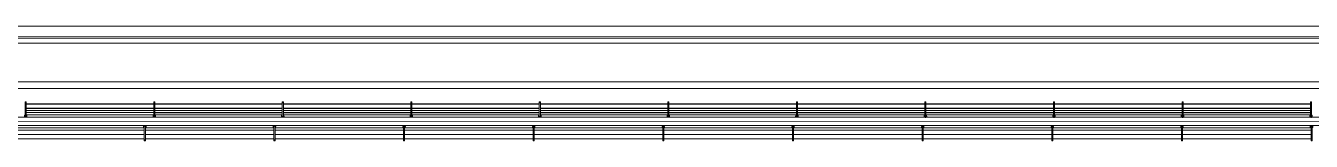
# Model space of a CAD drawing. Header units: metres. Extents: x -55 to 263, y -124 to 62.
# Drawn here: x 41.52 to 71.4, y -101.63 to -98.96 of the extents above; entities that cross this region are included whole.
import ezdxf

# ---------------------------------------------------------------- set-up
doc = ezdxf.new("R2010")
doc.units = ezdxf.units.M
for name, color, linetype, lineweight in [('0-1', 7, 'Continuous', 5), ('46BANQ-1', 53, 'Continuous', 5), ('55BARANDAL-1', 53, 'Continuous', 5), ('70LINEA-1', 254, 'Continuous', 5), ('70LINEA-3', 53, 'Continuous', 5)]:
    doc.layers.add(name, color=color, linetype=linetype, lineweight=lineweight)

# ---------------------------------------------------------------- blocks, each defined once
blk = doc.blocks.new('Railing - Wire Post - Chainlink 2-V306-A1 _ A250')
at = {"layer": '55BARANDAL-1'}
for p, q in [((-0.331, 0.012), (-0.304, 0.012)), ((-0.331, 0.012), (-0.331, -0.013)), ((-0.304, 0.012), (-0.304, -0.013)), ((0.013, 0.012), (-0.304, 0.012)), ((0.013, -0.013), (0.013, 0.012)), ((-0.331, -0.013), (-0.304, -0.013)), ((0.013, -0.013), (-0.304, -0.013))]:
    blk.add_line(p, q, dxfattribs=at)
for radius, start, end in [(0.0301, 206.3748, 2.2872), (0.0301, 206.3748, 2.2872), (0.0301, 2.2872, 148.7371), (0.0301, 2.2872, 148.7371), (0.0251, 0, 150), (0.0251, 210, 0), (0.0251, 90, 148.3274), (0.0251, 60, 120), (0.0251, 270, 90), (0.0251, 0, 30), (0.0251, 330, 0), (0.0301, 336.2817, 2.2872), (0.0301, 336.2817, 2.2872), (0.0301, 336.2817, 2.2872), (0.0301, 336.2817, 2.2872), (0.0301, 336.2817, 2.2872), (0.0301, 336.2817, 2.2872), (0.0301, 336.2817, 2.2872), (0.0301, 336.2817, 2.2872), (0.0301, 336.2817, 2.2872), (0.0301, 336.2817, 2.2872), (0.0301, 2.2872, 16.9322), (0.0301, 2.2872, 16.9322), (0.0301, 2.2872, 16.9322), (0.0301, 2.2872, 16.9322), (0.0301, 2.2872, 16.9322), (0.0301, 2.2872, 16.9322), (0.0301, 2.2872, 16.9322), (0.0301, 2.2872, 16.9322), (0.0301, 2.2872, 16.9322), (0.0301, 2.2872, 16.9322), (0.0251, 211.6726, 270), (0.0251, 240, 300)]:
    blk.add_arc((0, 0), radius, start, end, dxfattribs=at)
blk = doc.blocks.new('Railing - Wire Post - Chainlink 2-V307-A1 _ A250')
at = {"layer": '55BARANDAL-1'}
for p, q in [((-0.331, 0.012), (-0.304, 0.012)), ((-0.331, 0.012), (-0.331, -0.013)), ((-0.304, 0.012), (-0.304, -0.013)), ((0.013, 0.012), (-0.304, 0.012)), ((0.013, -0.013), (0.013, 0.012)), ((-0.331, -0.013), (-0.304, -0.013)), ((0.013, -0.013), (-0.304, -0.013))]:
    blk.add_line(p, q, dxfattribs=at)
for radius, start, end in [(0.0301, 206.3748, 2.2872), (0.0301, 206.3748, 2.2872), (0.0301, 2.2872, 148.7371), (0.0301, 2.2872, 148.7371), (0.0251, 0, 150), (0.0251, 210, 0), (0.0251, 90, 148.3274), (0.0251, 60, 120), (0.0251, 270, 90), (0.0251, 0, 30), (0.0251, 330, 0), (0.0301, 336.2062, 2.2872), (0.0301, 336.2062, 2.2872), (0.0301, 336.2062, 2.2872), (0.0301, 336.2062, 2.2872), (0.0301, 336.2062, 2.2872), (0.0301, 336.2062, 2.2872), (0.0301, 336.2062, 2.2872), (0.0301, 336.2062, 2.2872), (0.0301, 336.2062, 2.2872), (0.0301, 336.2062, 2.2872), (0.0301, 2.2872, 16.9322), (0.0301, 2.2872, 16.9322), (0.0301, 2.2872, 16.9322), (0.0301, 2.2872, 16.9322), (0.0301, 2.2872, 16.9322), (0.0301, 2.2872, 16.9322), (0.0301, 2.2872, 16.9322), (0.0301, 2.2872, 16.9322), (0.0301, 2.2872, 16.9322), (0.0301, 2.2872, 16.9322), (0.0251, 211.6726, 270), (0.0251, 240, 300)]:
    blk.add_arc((0, 0), radius, start, end, dxfattribs=at)
blk = doc.blocks.new('Railing - Wire Post - Chainlink 2-V308-A1 _ A250')
at = {"layer": '55BARANDAL-1'}
for p, q in [((-0.331, 0.012), (-0.304, 0.012)), ((-0.331, 0.012), (-0.331, -0.013)), ((-0.304, 0.012), (-0.304, -0.013)), ((0.013, 0.012), (-0.304, 0.012)), ((0.013, -0.013), (0.013, 0.012)), ((-0.331, -0.013), (-0.304, -0.013)), ((0.013, -0.013), (-0.304, -0.013))]:
    blk.add_line(p, q, dxfattribs=at)
for radius, start, end in [(0.0301, 206.3748, 2.2872), (0.0301, 206.3748, 2.2872), (0.0301, 2.2872, 148.7371), (0.0301, 2.2872, 148.7371), (0.0251, 0, 150), (0.0251, 210, 0), (0.0251, 90, 148.3274), (0.0251, 60, 120), (0.0251, 270, 90), (0.0251, 0, 30), (0.0251, 330, 0), (0.0301, 336.1308, 2.2872), (0.0301, 336.1308, 2.2872), (0.0301, 336.1308, 2.2872), (0.0301, 336.1308, 2.2872), (0.0301, 336.1308, 2.2872), (0.0301, 336.1308, 2.2872), (0.0301, 336.1308, 2.2872), (0.0301, 336.1308, 2.2872), (0.0301, 336.1308, 2.2872), (0.0301, 336.1308, 2.2872), (0.0301, 2.2872, 16.9322), (0.0301, 2.2872, 16.9322), (0.0301, 2.2872, 16.9322), (0.0301, 2.2872, 16.9322), (0.0301, 2.2872, 16.9322), (0.0301, 2.2872, 16.9322), (0.0301, 2.2872, 16.9322), (0.0301, 2.2872, 16.9322), (0.0301, 2.2872, 16.9322), (0.0301, 2.2872, 16.9322), (0.0251, 211.6726, 270), (0.0251, 240, 300)]:
    blk.add_arc((0, 0), radius, start, end, dxfattribs=at)
blk = doc.blocks.new('Railing - Wire Post - Chainlink 2-V309-A1 _ A250')
at = {"layer": '55BARANDAL-1'}
for p, q in [((-0.331, 0.012), (-0.304, 0.012)), ((-0.331, 0.012), (-0.331, -0.013)), ((-0.304, 0.012), (-0.304, -0.013)), ((0.013, 0.012), (-0.304, 0.012)), ((0.013, -0.013), (0.013, 0.012)), ((-0.331, -0.013), (-0.304, -0.013)), ((0.013, -0.013), (-0.304, -0.013))]:
    blk.add_line(p, q, dxfattribs=at)
for radius, start, end in [(0.0301, 206.3748, 2.2872), (0.0301, 206.3748, 2.2872), (0.0301, 2.2872, 148.7371), (0.0301, 2.2872, 148.7371), (0.0251, 0, 150), (0.0251, 210, 0), (0.0251, 90, 148.3274), (0.0251, 60, 120), (0.0251, 270, 90), (0.0251, 0, 30), (0.0251, 330, 0), (0.0301, 336.0553, 2.2872), (0.0301, 336.0553, 2.2872), (0.0301, 336.0553, 2.2872), (0.0301, 336.0553, 2.2872), (0.0301, 336.0553, 2.2872), (0.0301, 336.0553, 2.2872), (0.0301, 336.0553, 2.2872), (0.0301, 336.0553, 2.2872), (0.0301, 336.0553, 2.2872), (0.0301, 336.0553, 2.2872), (0.0301, 2.2872, 16.9322), (0.0301, 2.2872, 16.9322), (0.0301, 2.2872, 16.9322), (0.0301, 2.2872, 16.9322), (0.0301, 2.2872, 16.9322), (0.0301, 2.2872, 16.9322), (0.0301, 2.2872, 16.9322), (0.0301, 2.2872, 16.9322), (0.0301, 2.2872, 16.9322), (0.0301, 2.2872, 16.9322), (0.0251, 211.6726, 270), (0.0251, 240, 300)]:
    blk.add_arc((0, 0), radius, start, end, dxfattribs=at)
blk = doc.blocks.new('Railing - Wire Post - Chainlink 2-V310-A1 _ A250')
at = {"layer": '55BARANDAL-1'}
for p, q in [((-0.331, 0.012), (-0.304, 0.012)), ((-0.331, 0.012), (-0.331, -0.013)), ((-0.304, 0.012), (-0.304, -0.013)), ((0.013, 0.012), (-0.304, 0.012)), ((0.013, -0.013), (0.013, 0.012)), ((-0.331, -0.013), (-0.304, -0.013)), ((0.013, -0.013), (-0.304, -0.013))]:
    blk.add_line(p, q, dxfattribs=at)
for radius, start, end in [(0.0301, 206.3748, 2.2872), (0.0301, 206.3748, 2.2872), (0.0301, 2.2872, 148.7371), (0.0301, 2.2872, 148.7371), (0.0251, 0, 150), (0.0251, 210, 0), (0.0251, 90, 148.3274), (0.0251, 60, 120), (0.0251, 270, 90), (0.0251, 0, 30), (0.0251, 330, 0), (0.0301, 335.9798, 2.2872), (0.0301, 335.9798, 2.2872), (0.0301, 335.9798, 2.2872), (0.0301, 335.9798, 2.2872), (0.0301, 335.9798, 2.2872), (0.0301, 335.9798, 2.2872), (0.0301, 335.9798, 2.2872), (0.0301, 335.9798, 2.2872), (0.0301, 335.9798, 2.2872), (0.0301, 335.9798, 2.2872), (0.0301, 2.2872, 16.9322), (0.0301, 2.2872, 16.9322), (0.0301, 2.2872, 16.9322), (0.0301, 2.2872, 16.9322), (0.0301, 2.2872, 16.9322), (0.0301, 2.2872, 16.9322), (0.0301, 2.2872, 16.9322), (0.0301, 2.2872, 16.9322), (0.0301, 2.2872, 16.9322), (0.0301, 2.2872, 16.9322), (0.0251, 211.6726, 270), (0.0251, 240, 300)]:
    blk.add_arc((0, 0), radius, start, end, dxfattribs=at)
blk = doc.blocks.new('Railing - Wire Post - Chainlink 2-V311-A1 _ A250')
at = {"layer": '55BARANDAL-1'}
for p, q in [((-0.331, 0.012), (-0.304, 0.012)), ((-0.331, 0.012), (-0.331, -0.013)), ((-0.304, 0.012), (-0.304, -0.013)), ((0.013, 0.012), (-0.304, 0.012)), ((0.013, -0.013), (0.013, 0.012)), ((-0.331, -0.013), (-0.304, -0.013)), ((0.013, -0.013), (-0.304, -0.013))]:
    blk.add_line(p, q, dxfattribs=at)
for radius, start, end in [(0.0301, 206.3748, 2.2872), (0.0301, 206.3748, 2.2872), (0.0301, 2.2872, 148.7371), (0.0301, 2.2872, 148.7371), (0.0251, 0, 150), (0.0251, 210, 0), (0.0251, 90, 148.3274), (0.0251, 60, 120), (0.0251, 270, 90), (0.0251, 0, 30), (0.0251, 330, 0), (0.0301, 335.9044, 2.2872), (0.0301, 335.9044, 2.2872), (0.0301, 335.9044, 2.2872), (0.0301, 335.9044, 2.2872), (0.0301, 335.9044, 2.2872), (0.0301, 335.9044, 2.2872), (0.0301, 335.9044, 2.2872), (0.0301, 335.9044, 2.2872), (0.0301, 335.9044, 2.2872), (0.0301, 335.9044, 2.2872), (0.0301, 2.2872, 16.9322), (0.0301, 2.2872, 16.9322), (0.0301, 2.2872, 16.9322), (0.0301, 2.2872, 16.9322), (0.0301, 2.2872, 16.9322), (0.0301, 2.2872, 16.9322), (0.0301, 2.2872, 16.9322), (0.0301, 2.2872, 16.9322), (0.0301, 2.2872, 16.9322), (0.0301, 2.2872, 16.9322), (0.0251, 211.6726, 270), (0.0251, 240, 300)]:
    blk.add_arc((0, 0), radius, start, end, dxfattribs=at)
blk = doc.blocks.new('Railing - Wire Post - Chainlink 2-V312-A1 _ A250')
at = {"layer": '55BARANDAL-1'}
for p, q in [((-0.331, 0.012), (-0.304, 0.012)), ((-0.331, 0.012), (-0.331, -0.013)), ((-0.304, 0.012), (-0.304, -0.013)), ((0.013, 0.012), (-0.304, 0.012)), ((0.013, -0.013), (0.013, 0.012)), ((-0.331, -0.013), (-0.304, -0.013)), ((0.013, -0.013), (-0.304, -0.013))]:
    blk.add_line(p, q, dxfattribs=at)
for radius, start, end in [(0.0301, 206.3748, 2.2872), (0.0301, 206.3748, 2.2872), (0.0301, 2.2872, 148.7371), (0.0301, 2.2872, 148.7371), (0.0251, 0, 150), (0.0251, 210, 0), (0.0251, 90, 148.3274), (0.0251, 60, 120), (0.0251, 270, 90), (0.0251, 0, 30), (0.0251, 330, 0), (0.0301, 335.8289, 2.2872), (0.0301, 335.8289, 2.2872), (0.0301, 335.8289, 2.2872), (0.0301, 335.8289, 2.2872), (0.0301, 335.8289, 2.2872), (0.0301, 335.8289, 2.2872), (0.0301, 335.8289, 2.2872), (0.0301, 335.8289, 2.2872), (0.0301, 335.8289, 2.2872), (0.0301, 335.8289, 2.2872), (0.0301, 2.2872, 16.9322), (0.0301, 2.2872, 16.9322), (0.0301, 2.2872, 16.9322), (0.0301, 2.2872, 16.9322), (0.0301, 2.2872, 16.9322), (0.0301, 2.2872, 16.9322), (0.0301, 2.2872, 16.9322), (0.0301, 2.2872, 16.9322), (0.0301, 2.2872, 16.9322), (0.0301, 2.2872, 16.9322), (0.0251, 211.6726, 270), (0.0251, 240, 300)]:
    blk.add_arc((0, 0), radius, start, end, dxfattribs=at)
blk = doc.blocks.new('Railing - Wire Post - Chainlink 2-V313-A1 _ A250')
at = {"layer": '55BARANDAL-1'}
for p, q in [((-0.331, 0.012), (-0.304, 0.012)), ((-0.331, 0.012), (-0.331, -0.013)), ((-0.304, 0.012), (-0.304, -0.013)), ((0.013, 0.012), (-0.304, 0.012)), ((0.013, -0.013), (0.013, 0.012)), ((-0.331, -0.013), (-0.304, -0.013)), ((0.013, -0.013), (-0.304, -0.013))]:
    blk.add_line(p, q, dxfattribs=at)
for radius, start, end in [(0.0301, 206.3748, 2.2872), (0.0301, 206.3748, 2.2872), (0.0301, 2.2872, 148.7371), (0.0301, 2.2872, 148.7371), (0.0251, 0, 150), (0.0251, 210, 0), (0.0251, 90, 148.3274), (0.0251, 60, 120), (0.0251, 270, 90), (0.0251, 0, 30), (0.0251, 330, 0), (0.0301, 335.7535, 2.2872), (0.0301, 335.7535, 2.2872), (0.0301, 335.7535, 2.2872), (0.0301, 335.7535, 2.2872), (0.0301, 335.7535, 2.2872), (0.0301, 335.7535, 2.2872), (0.0301, 335.7535, 2.2872), (0.0301, 335.7535, 2.2872), (0.0301, 335.7535, 2.2872), (0.0301, 335.7535, 2.2872), (0.0301, 2.2872, 16.9322), (0.0301, 2.2872, 16.9322), (0.0301, 2.2872, 16.9322), (0.0301, 2.2872, 16.9322), (0.0301, 2.2872, 16.9322), (0.0301, 2.2872, 16.9322), (0.0301, 2.2872, 16.9322), (0.0301, 2.2872, 16.9322), (0.0301, 2.2872, 16.9322), (0.0301, 2.2872, 16.9322), (0.0251, 211.6726, 270), (0.0251, 240, 300)]:
    blk.add_arc((0, 0), radius, start, end, dxfattribs=at)
blk = doc.blocks.new('Railing - Wire Post - Chainlink 2-V314-A1 _ A250')
at = {"layer": '55BARANDAL-1'}
for p, q in [((-0.331, 0.012), (-0.304, 0.012)), ((-0.331, 0.012), (-0.331, -0.013)), ((-0.304, 0.012), (-0.304, -0.013)), ((0.013, 0.012), (-0.304, 0.012)), ((0.013, -0.013), (0.013, 0.012)), ((-0.331, -0.013), (-0.304, -0.013)), ((0.013, -0.013), (-0.304, -0.013))]:
    blk.add_line(p, q, dxfattribs=at)
for radius, start, end in [(0.0301, 206.3748, 2.2872), (0.0301, 206.3748, 2.2872), (0.0301, 2.2872, 148.7371), (0.0301, 2.2872, 148.7371), (0.0251, 0, 150), (0.0251, 210, 0), (0.0251, 90, 148.3274), (0.0251, 60, 120), (0.0251, 270, 90), (0.0251, 0, 30), (0.0251, 330, 0), (0.0301, 335.678, 2.2872), (0.0301, 335.678, 2.2872), (0.0301, 335.678, 2.2872), (0.0301, 335.678, 2.2872), (0.0301, 335.678, 2.2872), (0.0301, 335.678, 2.2872), (0.0301, 335.678, 2.2872), (0.0301, 335.678, 2.2872), (0.0301, 335.678, 2.2872), (0.0301, 335.678, 2.2872), (0.0301, 2.2872, 16.9322), (0.0301, 2.2872, 16.9322), (0.0301, 2.2872, 16.9322), (0.0301, 2.2872, 16.9322), (0.0301, 2.2872, 16.9322), (0.0301, 2.2872, 16.9322), (0.0301, 2.2872, 16.9322), (0.0301, 2.2872, 16.9322), (0.0301, 2.2872, 16.9322), (0.0301, 2.2872, 16.9322), (0.0251, 211.6726, 270), (0.0251, 240, 300)]:
    blk.add_arc((0, 0), radius, start, end, dxfattribs=at)
blk = doc.blocks.new('Railing - Wire Post - Chainlink 2-V315-A1 _ A250')
at = {"layer": '55BARANDAL-1'}
for p, q in [((-0.331, 0.012), (-0.304, 0.012)), ((-0.331, 0.012), (-0.331, -0.013)), ((-0.304, 0.012), (-0.304, -0.013)), ((0.013, 0.012), (-0.304, 0.012)), ((0.013, -0.013), (0.013, 0.012)), ((-0.331, -0.013), (-0.304, -0.013)), ((0.013, -0.013), (-0.304, -0.013))]:
    blk.add_line(p, q, dxfattribs=at)
for radius, start, end in [(0.0301, 206.3748, 2.2872), (0.0301, 206.3748, 2.2872), (0.0301, 2.2872, 148.7371), (0.0301, 2.2872, 148.7371), (0.0251, 0, 150), (0.0251, 210, 0), (0.0251, 90, 148.3274), (0.0251, 60, 120), (0.0251, 270, 90), (0.0251, 0, 30), (0.0251, 330, 0), (0.0301, 335.6026, 2.2872), (0.0301, 335.6026, 2.2872), (0.0301, 335.6026, 2.2872), (0.0301, 335.6026, 2.2872), (0.0301, 335.6026, 2.2872), (0.0301, 335.6026, 2.2872), (0.0301, 335.6026, 2.2872), (0.0301, 335.6026, 2.2872), (0.0301, 335.6026, 2.2872), (0.0301, 335.6026, 2.2872), (0.0301, 2.2872, 16.9322), (0.0301, 2.2872, 16.9322), (0.0301, 2.2872, 16.9322), (0.0301, 2.2872, 16.9322), (0.0301, 2.2872, 16.9322), (0.0301, 2.2872, 16.9322), (0.0301, 2.2872, 16.9322), (0.0301, 2.2872, 16.9322), (0.0301, 2.2872, 16.9322), (0.0301, 2.2872, 16.9322), (0.0251, 211.6726, 270), (0.0251, 240, 300)]:
    blk.add_arc((0, 0), radius, start, end, dxfattribs=at)
blk = doc.blocks.new('Railing - Railing-8511726-A1 _ A250')
at = {"layer": '55BARANDAL-1'}
for p, q in [((240.175, -101.274), (20.175, -101.274)), ((41.284, -101.329), (44.272, -101.329)), ((44.272, -101.38), (41.284, -101.38)), ((41.284, -101.384), (44.272, -101.384)), ((44.272, -101.48), (41.284, -101.48)), ((41.284, -101.484), (44.272, -101.484)), ((44.272, -101.58), (41.284, -101.58)), ((41.284, -101.584), (44.272, -101.584)), ((44.297, -101.329), (47.286, -101.329)), ((47.286, -101.38), (44.297, -101.38)), ((44.297, -101.384), (47.286, -101.384)), ((47.286, -101.48), (44.297, -101.48)), ((44.297, -101.484), (47.286, -101.484)), ((47.286, -101.58), (44.297, -101.58)), ((44.297, -101.584), (47.286, -101.584)), ((47.311, -101.329), (50.3, -101.329)), ((50.3, -101.38), (47.311, -101.38)), ((47.311, -101.384), (50.3, -101.384)), ((50.3, -101.48), (47.311, -101.48)), ((47.311, -101.484), (50.3, -101.484)), ((50.3, -101.58), (47.311, -101.58)), ((47.311, -101.584), (50.3, -101.584)), ((50.325, -101.329), (53.314, -101.329)), ((53.314, -101.38), (50.325, -101.38)), ((50.325, -101.384), (53.314, -101.384)), ((53.314, -101.48), (50.325, -101.48)), ((50.325, -101.484), (53.314, -101.484)), ((53.314, -101.58), (50.325, -101.58)), ((50.325, -101.584), (53.314, -101.584)), ((53.339, -101.329), (56.327, -101.329)), ((56.327, -101.38), (53.339, -101.38)), ((53.339, -101.384), (56.327, -101.384)), ((56.327, -101.48), (53.339, -101.48)), ((53.339, -101.484), (56.327, -101.484)), ((56.327, -101.58), (53.339, -101.58)), ((53.339, -101.584), (56.327, -101.584)), ((56.352, -101.329), (59.341, -101.329)), ((59.341, -101.38), (56.352, -101.38)), ((56.352, -101.384), (59.341, -101.384)), ((59.341, -101.48), (56.352, -101.48)), ((56.352, -101.484), (59.341, -101.484)), ((59.341, -101.58), (56.352, -101.58)), ((56.352, -101.584), (59.341, -101.584)), ((59.366, -101.329), (62.355, -101.329)), ((62.355, -101.38), (59.366, -101.38)), ((59.366, -101.384), (62.355, -101.384)), ((62.355, -101.48), (59.366, -101.48)), ((59.366, -101.484), (62.355, -101.484)), ((62.355, -101.58), (59.366, -101.58)), ((59.366, -101.584), (62.355, -101.584)), ((62.38, -101.329), (65.368, -101.329)), ((65.368, -101.38), (62.38, -101.38)), ((62.38, -101.384), (65.368, -101.384)), ((65.368, -101.48), (62.38, -101.48)), ((62.38, -101.484), (65.368, -101.484)), ((65.368, -101.58), (62.38, -101.58)), ((62.38, -101.584), (65.368, -101.584)), ((65.393, -101.329), (68.382, -101.329)), ((68.382, -101.38), (65.393, -101.38)), ((65.393, -101.384), (68.382, -101.384)), ((68.382, -101.48), (65.393, -101.48)), ((65.393, -101.484), (68.382, -101.484)), ((68.382, -101.58), (65.393, -101.58)), ((65.393, -101.584), (68.382, -101.584)), ((68.407, -101.329), (71.396, -101.329)), ((71.396, -101.38), (68.407, -101.38)), ((68.407, -101.384), (71.396, -101.384)), ((71.396, -101.48), (68.407, -101.48)), ((68.407, -101.484), (71.396, -101.484)), ((71.396, -101.58), (68.407, -101.58)), ((68.407, -101.584), (71.396, -101.584))]:
    blk.add_line(p, q, dxfattribs=at)
at = {"rotation": 90}
for name, p in [('Railing - Wire Post - Chainlink 2-V306-A1 _ A250', (44.285, -101.302)), ('Railing - Wire Post - Chainlink 2-V307-A1 _ A250', (47.299, -101.302)), ('Railing - Wire Post - Chainlink 2-V308-A1 _ A250', (50.312, -101.302)), ('Railing - Wire Post - Chainlink 2-V309-A1 _ A250', (53.326, -101.302)), ('Railing - Wire Post - Chainlink 2-V310-A1 _ A250', (56.34, -101.302)), ('Railing - Wire Post - Chainlink 2-V311-A1 _ A250', (59.353, -101.302)), ('Railing - Wire Post - Chainlink 2-V312-A1 _ A250', (62.367, -101.302)), ('Railing - Wire Post - Chainlink 2-V313-A1 _ A250', (65.381, -101.302)), ('Railing - Wire Post - Chainlink 2-V314-A1 _ A250', (68.395, -101.302)), ('Railing - Wire Post - Chainlink 2-V315-A1 _ A250', (71.408, -101.302))]:
    blk.add_blockref(name, p, dxfattribs=at)
blk = doc.blocks.new('Practice Rain Ditch - Practice Rain Ditch-8556337-A1 _ A250')
at = {"layer": '70LINEA-1'}
for p, q in [((20.175, -99.21), (191.593, -99.212)), ((191.593, -99.227), (20.175, -99.258)), ((191.593, -99.362), (20.175, -99.36)), ((195.315, -100.262), (20.175, -100.26)), ((195.315, -100.412), (20.175, -100.41))]:
    blk.add_line(p, q, dxfattribs=at)
blk = doc.blocks.new('Railing - Wire Post - Chainlink 2-V358-A1 _ A250')
at = {"layer": '55BARANDAL-1'}
for p, q in [((-0.331, 0.012), (-0.304, 0.012)), ((-0.331, 0.012), (-0.331, -0.013)), ((-0.304, 0.012), (-0.304, -0.013)), ((0.013, 0.012), (-0.304, 0.012)), ((0.013, -0.013), (0.013, 0.012)), ((-0.331, -0.013), (-0.304, -0.013)), ((0.013, -0.013), (-0.304, -0.013))]:
    blk.add_line(p, q, dxfattribs=at)
for radius, start, end in [(0.0301, 206.3748, 2.2872), (0.0301, 206.3748, 2.2872), (0.0301, 2.2872, 148.7371), (0.0301, 2.2872, 148.7371), (0.0251, 0, 150), (0.0251, 210, 0), (0.0251, 90, 148.3274), (0.0251, 60, 120), (0.0251, 270, 90), (0.0251, 0, 30), (0.0251, 330, 0), (0.0301, 335.3205, 2.2872), (0.0301, 335.3205, 2.2872), (0.0301, 335.3205, 2.2872), (0.0301, 335.3205, 2.2872), (0.0301, 335.3205, 2.2872), (0.0301, 335.3205, 2.2872), (0.0301, 335.3205, 2.2872), (0.0301, 335.3205, 2.2872), (0.0301, 335.3205, 2.2872), (0.0301, 2.2872, 16.9322), (0.0301, 2.2872, 16.9322), (0.0301, 2.2872, 16.9322), (0.0301, 2.2872, 16.9322), (0.0301, 2.2872, 16.9322), (0.0301, 2.2872, 16.9322), (0.0301, 2.2872, 16.9322), (0.0301, 2.2872, 16.9322), (0.0301, 2.2872, 16.9322), (0.0251, 211.6726, 270), (0.0251, 240, 300)]:
    blk.add_arc((0, 0), radius, start, end, dxfattribs=at)
blk = doc.blocks.new('Railing - Wire Post - Chainlink 2-V359-A1 _ A250')
at = {"layer": '55BARANDAL-1'}
for p, q in [((-0.331, 0.012), (-0.304, 0.012)), ((-0.331, 0.012), (-0.331, -0.013)), ((-0.304, 0.012), (-0.304, -0.013)), ((0.013, 0.012), (-0.304, 0.012)), ((0.013, -0.013), (0.013, 0.012)), ((-0.331, -0.013), (-0.304, -0.013)), ((0.013, -0.013), (-0.304, -0.013))]:
    blk.add_line(p, q, dxfattribs=at)
for radius, start, end in [(0.0301, 206.3748, 2.2872), (0.0301, 206.3748, 2.2872), (0.0301, 2.2872, 148.7371), (0.0301, 2.2872, 148.7371), (0.0251, 0, 150), (0.0251, 210, 0), (0.0251, 90, 148.3274), (0.0251, 60, 120), (0.0251, 270, 90), (0.0251, 0, 30), (0.0251, 330, 0), (0.0301, 335.2579, 2.2872), (0.0301, 335.2579, 2.2872), (0.0301, 335.2579, 2.2872), (0.0301, 335.2579, 2.2872), (0.0301, 335.2579, 2.2872), (0.0301, 335.2579, 2.2872), (0.0301, 335.2579, 2.2872), (0.0301, 335.2579, 2.2872), (0.0301, 335.2579, 2.2872), (0.0301, 2.2872, 16.9322), (0.0301, 2.2872, 16.9322), (0.0301, 2.2872, 16.9322), (0.0301, 2.2872, 16.9322), (0.0301, 2.2872, 16.9322), (0.0301, 2.2872, 16.9322), (0.0301, 2.2872, 16.9322), (0.0301, 2.2872, 16.9322), (0.0301, 2.2872, 16.9322), (0.0251, 211.6726, 270), (0.0251, 240, 300)]:
    blk.add_arc((0, 0), radius, start, end, dxfattribs=at)
blk = doc.blocks.new('Railing - Wire Post - Chainlink 2-V360-A1 _ A250')
at = {"layer": '55BARANDAL-1'}
for p, q in [((-0.331, 0.012), (-0.304, 0.012)), ((-0.331, 0.012), (-0.331, -0.013)), ((-0.304, 0.012), (-0.304, -0.013)), ((0.013, 0.012), (-0.304, 0.012)), ((0.013, -0.013), (0.013, 0.012)), ((-0.331, -0.013), (-0.304, -0.013)), ((0.013, -0.013), (-0.304, -0.013))]:
    blk.add_line(p, q, dxfattribs=at)
for radius, start, end in [(0.0301, 206.3748, 2.2872), (0.0301, 206.3748, 2.2872), (0.0301, 2.2872, 148.7371), (0.0301, 2.2872, 148.7371), (0.0251, 0, 150), (0.0251, 210, 0), (0.0251, 90, 148.3274), (0.0251, 60, 120), (0.0251, 270, 90), (0.0251, 0, 30), (0.0251, 330, 0), (0.0301, 335.1953, 2.2872), (0.0301, 335.1953, 2.2872), (0.0301, 335.1953, 2.2872), (0.0301, 335.1953, 2.2872), (0.0301, 335.1953, 2.2872), (0.0301, 335.1953, 2.2872), (0.0301, 335.1953, 2.2872), (0.0301, 335.1953, 2.2872), (0.0301, 335.1953, 2.2872), (0.0301, 2.2872, 16.9322), (0.0301, 2.2872, 16.9322), (0.0301, 2.2872, 16.9322), (0.0301, 2.2872, 16.9322), (0.0301, 2.2872, 16.9322), (0.0301, 2.2872, 16.9322), (0.0301, 2.2872, 16.9322), (0.0301, 2.2872, 16.9322), (0.0301, 2.2872, 16.9322), (0.0251, 211.6726, 270), (0.0251, 240, 300)]:
    blk.add_arc((0, 0), radius, start, end, dxfattribs=at)
blk = doc.blocks.new('Railing - Wire Post - Chainlink 2-V361-A1 _ A250')
at = {"layer": '55BARANDAL-1'}
for p, q in [((-0.331, 0.012), (-0.304, 0.012)), ((-0.331, 0.012), (-0.331, -0.013)), ((-0.304, 0.012), (-0.304, -0.013)), ((0.013, 0.012), (-0.304, 0.012)), ((0.013, -0.013), (0.013, 0.012)), ((-0.331, -0.013), (-0.304, -0.013)), ((0.013, -0.013), (-0.304, -0.013))]:
    blk.add_line(p, q, dxfattribs=at)
for radius, start, end in [(0.0301, 206.3748, 2.2872), (0.0301, 206.3748, 2.2872), (0.0301, 2.2872, 148.7371), (0.0301, 2.2872, 148.7371), (0.0251, 0, 150), (0.0251, 210, 0), (0.0251, 90, 148.3274), (0.0251, 60, 120), (0.0251, 270, 90), (0.0251, 0, 30), (0.0251, 330, 0), (0.0301, 335.1327, 2.2872), (0.0301, 335.1327, 2.2872), (0.0301, 335.1327, 2.2872), (0.0301, 335.1327, 2.2872), (0.0301, 335.1327, 2.2872), (0.0301, 335.1327, 2.2872), (0.0301, 335.1327, 2.2872), (0.0301, 335.1327, 2.2872), (0.0301, 335.1327, 2.2872), (0.0301, 2.2872, 16.9322), (0.0301, 2.2872, 16.9322), (0.0301, 2.2872, 16.9322), (0.0301, 2.2872, 16.9322), (0.0301, 2.2872, 16.9322), (0.0301, 2.2872, 16.9322), (0.0301, 2.2872, 16.9322), (0.0301, 2.2872, 16.9322), (0.0301, 2.2872, 16.9322), (0.0251, 211.6726, 270), (0.0251, 240, 300)]:
    blk.add_arc((0, 0), radius, start, end, dxfattribs=at)
blk = doc.blocks.new('Railing - Wire Post - Chainlink 2-V362-A1 _ A250')
at = {"layer": '55BARANDAL-1'}
for p, q in [((-0.331, 0.012), (-0.304, 0.012)), ((-0.331, 0.012), (-0.331, -0.013)), ((-0.304, 0.012), (-0.304, -0.013)), ((0.013, 0.012), (-0.304, 0.012)), ((0.013, -0.013), (0.013, 0.012)), ((-0.331, -0.013), (-0.304, -0.013)), ((0.013, -0.013), (-0.304, -0.013))]:
    blk.add_line(p, q, dxfattribs=at)
for radius, start, end in [(0.0301, 206.3748, 2.2872), (0.0301, 206.3748, 2.2872), (0.0301, 2.2872, 148.7371), (0.0301, 2.2872, 148.7371), (0.0251, 0, 150), (0.0251, 210, 0), (0.0251, 90, 148.3274), (0.0251, 60, 120), (0.0251, 270, 90), (0.0251, 0, 30), (0.0251, 330, 0), (0.0301, 335.0701, 2.2872), (0.0301, 335.0701, 2.2872), (0.0301, 335.0701, 2.2872), (0.0301, 335.0701, 2.2872), (0.0301, 335.0701, 2.2872), (0.0301, 335.0701, 2.2872), (0.0301, 335.0701, 2.2872), (0.0301, 335.0701, 2.2872), (0.0301, 335.0701, 2.2872), (0.0301, 2.2872, 16.9322), (0.0301, 2.2872, 16.9322), (0.0301, 2.2872, 16.9322), (0.0301, 2.2872, 16.9322), (0.0301, 2.2872, 16.9322), (0.0301, 2.2872, 16.9322), (0.0301, 2.2872, 16.9322), (0.0301, 2.2872, 16.9322), (0.0301, 2.2872, 16.9322), (0.0251, 211.6726, 270), (0.0251, 240, 300)]:
    blk.add_arc((0, 0), radius, start, end, dxfattribs=at)
blk = doc.blocks.new('Railing - Wire Post - Chainlink 2-V363-A1 _ A250')
at = {"layer": '55BARANDAL-1'}
for p, q in [((-0.331, 0.012), (-0.304, 0.012)), ((-0.331, 0.012), (-0.331, -0.013)), ((-0.304, 0.012), (-0.304, -0.013)), ((0.013, 0.012), (-0.304, 0.012)), ((0.013, -0.013), (0.013, 0.012)), ((-0.331, -0.013), (-0.304, -0.013)), ((0.013, -0.013), (-0.304, -0.013))]:
    blk.add_line(p, q, dxfattribs=at)
for radius, start, end in [(0.0301, 206.3748, 2.2872), (0.0301, 206.3748, 2.2872), (0.0301, 2.2872, 148.7371), (0.0301, 2.2872, 148.7371), (0.0251, 0, 150), (0.0251, 210, 0), (0.0251, 90, 148.3274), (0.0251, 60, 120), (0.0251, 270, 90), (0.0251, 0, 30), (0.0251, 330, 0), (0.0301, 335.0075, 2.2872), (0.0301, 335.0075, 2.2872), (0.0301, 335.0075, 2.2872), (0.0301, 335.0075, 2.2872), (0.0301, 335.0075, 2.2872), (0.0301, 335.0075, 2.2872), (0.0301, 335.0075, 2.2872), (0.0301, 335.0075, 2.2872), (0.0301, 335.0075, 2.2872), (0.0301, 2.2872, 16.9322), (0.0301, 2.2872, 16.9322), (0.0301, 2.2872, 16.9322), (0.0301, 2.2872, 16.9322), (0.0301, 2.2872, 16.9322), (0.0301, 2.2872, 16.9322), (0.0301, 2.2872, 16.9322), (0.0301, 2.2872, 16.9322), (0.0301, 2.2872, 16.9322), (0.0251, 211.6726, 270), (0.0251, 240, 300)]:
    blk.add_arc((0, 0), radius, start, end, dxfattribs=at)
blk = doc.blocks.new('Railing - Wire Post - Chainlink 2-V364-A1 _ A250')
at = {"layer": '55BARANDAL-1'}
for p, q in [((-0.331, 0.012), (-0.304, 0.012)), ((-0.331, 0.012), (-0.331, -0.013)), ((-0.304, 0.012), (-0.304, -0.013)), ((0.013, 0.012), (-0.304, 0.012)), ((0.013, -0.013), (0.013, 0.012)), ((-0.331, -0.013), (-0.304, -0.013)), ((0.013, -0.013), (-0.304, -0.013))]:
    blk.add_line(p, q, dxfattribs=at)
for radius, start, end in [(0.0301, 206.3748, 2.2872), (0.0301, 206.3748, 2.2872), (0.0301, 2.2872, 148.7371), (0.0301, 2.2872, 148.7371), (0.0251, 0, 150), (0.0251, 210, 0), (0.0251, 90, 148.3274), (0.0251, 60, 120), (0.0251, 270, 90), (0.0251, 0, 30), (0.0251, 330, 0), (0.0301, 334.9449, 2.2872), (0.0301, 334.9449, 2.2872), (0.0301, 334.9449, 2.2872), (0.0301, 334.9449, 2.2872), (0.0301, 334.9449, 2.2872), (0.0301, 334.9449, 2.2872), (0.0301, 334.9449, 2.2872), (0.0301, 334.9449, 2.2872), (0.0301, 334.9449, 2.2872), (0.0301, 2.2872, 16.9322), (0.0301, 2.2872, 16.9322), (0.0301, 2.2872, 16.9322), (0.0301, 2.2872, 16.9322), (0.0301, 2.2872, 16.9322), (0.0301, 2.2872, 16.9322), (0.0301, 2.2872, 16.9322), (0.0301, 2.2872, 16.9322), (0.0301, 2.2872, 16.9322), (0.0251, 211.6726, 270), (0.0251, 240, 300)]:
    blk.add_arc((0, 0), radius, start, end, dxfattribs=at)
blk = doc.blocks.new('Railing - Wire Post - Chainlink 2-V365-A1 _ A250')
at = {"layer": '55BARANDAL-1'}
for p, q in [((-0.331, 0.012), (-0.304, 0.012)), ((-0.331, 0.012), (-0.331, -0.013)), ((-0.304, 0.012), (-0.304, -0.013)), ((0.013, 0.012), (-0.304, 0.012)), ((0.013, -0.013), (0.013, 0.012)), ((-0.331, -0.013), (-0.304, -0.013)), ((0.013, -0.013), (-0.304, -0.013))]:
    blk.add_line(p, q, dxfattribs=at)
for radius, start, end in [(0.0301, 206.3748, 2.2872), (0.0301, 206.3748, 2.2872), (0.0301, 2.2872, 148.7371), (0.0301, 2.2872, 148.7371), (0.0251, 0, 150), (0.0251, 210, 0), (0.0251, 90, 148.3274), (0.0251, 60, 120), (0.0251, 270, 90), (0.0251, 0, 30), (0.0251, 330, 0), (0.0301, 334.8823, 2.2872), (0.0301, 334.8823, 2.2872), (0.0301, 334.8823, 2.2872), (0.0301, 334.8823, 2.2872), (0.0301, 334.8823, 2.2872), (0.0301, 334.8823, 2.2872), (0.0301, 334.8823, 2.2872), (0.0301, 334.8823, 2.2872), (0.0301, 334.8823, 2.2872), (0.0301, 2.2872, 16.9322), (0.0301, 2.2872, 16.9322), (0.0301, 2.2872, 16.9322), (0.0301, 2.2872, 16.9322), (0.0301, 2.2872, 16.9322), (0.0301, 2.2872, 16.9322), (0.0301, 2.2872, 16.9322), (0.0301, 2.2872, 16.9322), (0.0301, 2.2872, 16.9322), (0.0251, 211.6726, 270), (0.0251, 240, 300)]:
    blk.add_arc((0, 0), radius, start, end, dxfattribs=at)
blk = doc.blocks.new('Railing - Wire Post - Chainlink 2-V366-A1 _ A250')
at = {"layer": '55BARANDAL-1'}
for p, q in [((-0.331, 0.012), (-0.304, 0.012)), ((-0.331, 0.012), (-0.331, -0.013)), ((-0.304, 0.012), (-0.304, -0.013)), ((0.013, 0.012), (-0.304, 0.012)), ((0.013, -0.013), (0.013, 0.012)), ((-0.331, -0.013), (-0.304, -0.013)), ((0.013, -0.013), (-0.304, -0.013))]:
    blk.add_line(p, q, dxfattribs=at)
for radius, start, end in [(0.0301, 206.3748, 2.2872), (0.0301, 206.3748, 2.2872), (0.0301, 2.2872, 148.7371), (0.0301, 2.2872, 148.7371), (0.0251, 0, 150), (0.0251, 210, 0), (0.0251, 90, 148.3274), (0.0251, 60, 120), (0.0251, 270, 90), (0.0251, 0, 30), (0.0251, 330, 0), (0.0301, 334.8197, 2.2872), (0.0301, 334.8197, 2.2872), (0.0301, 334.8197, 2.2872), (0.0301, 334.8197, 2.2872), (0.0301, 334.8197, 2.2872), (0.0301, 334.8197, 2.2872), (0.0301, 334.8197, 2.2872), (0.0301, 334.8197, 2.2872), (0.0301, 334.8197, 2.2872), (0.0301, 2.2872, 16.9322), (0.0301, 2.2872, 16.9322), (0.0301, 2.2872, 16.9322), (0.0301, 2.2872, 16.9322), (0.0301, 2.2872, 16.9322), (0.0301, 2.2872, 16.9322), (0.0301, 2.2872, 16.9322), (0.0301, 2.2872, 16.9322), (0.0301, 2.2872, 16.9322), (0.0251, 211.6726, 270), (0.0251, 240, 300)]:
    blk.add_arc((0, 0), radius, start, end, dxfattribs=at)
blk = doc.blocks.new('Railing - Wire Post - Chainlink 2-V367-A1 _ A250')
at = {"layer": '55BARANDAL-1'}
for p, q in [((-0.331, 0.012), (-0.304, 0.012)), ((-0.331, 0.012), (-0.331, -0.013)), ((-0.304, 0.012), (-0.304, -0.013)), ((0.013, 0.012), (-0.304, 0.012)), ((0.013, -0.013), (0.013, 0.012)), ((-0.331, -0.013), (-0.304, -0.013)), ((0.013, -0.013), (-0.304, -0.013))]:
    blk.add_line(p, q, dxfattribs=at)
for radius, start, end in [(0.0301, 206.3748, 2.2872), (0.0301, 206.3748, 2.2872), (0.0301, 2.2872, 148.7371), (0.0301, 2.2872, 148.7371), (0.0251, 0, 150), (0.0251, 210, 0), (0.0251, 90, 148.3274), (0.0251, 60, 120), (0.0251, 270, 90), (0.0251, 0, 30), (0.0251, 330, 0), (0.0301, 336.8856, 2.2872), (0.0301, 336.8856, 2.2872), (0.0301, 336.8856, 2.2872), (0.0301, 336.8856, 2.2872), (0.0301, 336.8856, 2.2872), (0.0301, 336.8856, 2.2872), (0.0301, 336.8856, 2.2872), (0.0301, 336.8856, 2.2872), (0.0301, 336.8856, 2.2872), (0.0301, 2.2872, 16.9322), (0.0301, 2.2872, 16.9322), (0.0301, 2.2872, 16.9322), (0.0301, 2.2872, 16.9322), (0.0301, 2.2872, 16.9322), (0.0301, 2.2872, 16.9322), (0.0301, 2.2872, 16.9322), (0.0301, 2.2872, 16.9322), (0.0301, 2.2872, 16.9322), (0.0251, 211.6726, 270), (0.0251, 240, 300)]:
    blk.add_arc((0, 0), radius, start, end, dxfattribs=at)
blk = doc.blocks.new('Railing - Railing-8574736-A1 _ A250')
at = {"layer": '55BARANDAL-1'}
for p, q in [((44.491, -100.771), (41.528, -100.77)), ((41.528, -100.774), (44.491, -100.775)), ((44.491, -100.871), (41.528, -100.87)), ((41.528, -100.874), (44.491, -100.875)), ((44.491, -100.971), (41.528, -100.97)), ((41.528, -100.974), (44.491, -100.975)), ((47.479, -100.771), (44.516, -100.771)), ((44.516, -100.775), (47.479, -100.775)), ((47.479, -100.871), (44.516, -100.871)), ((44.516, -100.875), (47.479, -100.875)), ((47.479, -100.971), (44.516, -100.971)), ((44.516, -100.975), (47.479, -100.975)), ((50.467, -100.771), (47.504, -100.771)), ((47.504, -100.775), (50.467, -100.775)), ((50.467, -100.871), (47.504, -100.871)), ((47.504, -100.875), (50.467, -100.875)), ((50.467, -100.971), (47.504, -100.971)), ((47.504, -100.975), (50.467, -100.975)), ((53.455, -100.771), (50.492, -100.771)), ((50.492, -100.775), (53.455, -100.775)), ((53.455, -100.871), (50.492, -100.871)), ((50.492, -100.875), (53.455, -100.875)), ((53.455, -100.971), (50.492, -100.971)), ((50.492, -100.975), (53.455, -100.975)), ((56.444, -100.771), (53.48, -100.771)), ((53.48, -100.775), (56.444, -100.775)), ((56.444, -100.871), (53.48, -100.871)), ((53.48, -100.875), (56.444, -100.875)), ((56.444, -100.971), (53.48, -100.971)), ((53.48, -100.975), (56.444, -100.975)), ((59.432, -100.771), (56.469, -100.771)), ((56.469, -100.775), (59.432, -100.775)), ((59.432, -100.871), (56.469, -100.871)), ((56.469, -100.875), (59.432, -100.875)), ((59.432, -100.971), (56.469, -100.971)), ((56.469, -100.975), (59.432, -100.975)), ((62.42, -100.772), (59.457, -100.771)), ((59.457, -100.775), (62.42, -100.776)), ((62.42, -100.872), (59.457, -100.871)), ((59.457, -100.875), (62.42, -100.876)), ((62.42, -100.972), (59.457, -100.971)), ((59.457, -100.975), (62.42, -100.976)), ((65.408, -100.772), (62.445, -100.772)), ((62.445, -100.776), (65.408, -100.776)), ((65.408, -100.872), (62.445, -100.872)), ((62.445, -100.876), (65.408, -100.876)), ((65.408, -100.972), (62.445, -100.972)), ((62.445, -100.976), (65.408, -100.976)), ((68.396, -100.772), (65.433, -100.772)), ((65.433, -100.776), (68.396, -100.776)), ((68.396, -100.872), (65.433, -100.872)), ((65.433, -100.876), (68.396, -100.876)), ((68.396, -100.972), (65.433, -100.972)), ((65.433, -100.976), (68.396, -100.976)), ((71.384, -100.772), (68.421, -100.772)), ((68.421, -100.776), (71.384, -100.776)), ((71.384, -100.872), (68.421, -100.872)), ((68.421, -100.876), (71.384, -100.876)), ((71.384, -100.972), (68.421, -100.972)), ((68.421, -100.976), (71.384, -100.976)), ((-33.162, -101.076), (229.742, -101.091)), ((44.491, -101.025), (41.528, -101.025)), ((47.479, -101.025), (44.516, -101.025)), ((50.467, -101.025), (47.504, -101.025)), ((53.455, -101.026), (50.492, -101.025)), ((56.444, -101.026), (53.48, -101.026)), ((59.432, -101.026), (56.469, -101.026)), ((62.42, -101.026), (59.457, -101.026)), ((65.408, -101.026), (62.445, -101.026)), ((68.396, -101.026), (65.433, -101.026)), ((71.384, -101.027), (68.421, -101.026))]:
    blk.add_line(p, q, dxfattribs=at)
at = {"extrusion": (0, 0, -1), "zscale": -1, "rotation": 270.0033261339385}
for name, p in [('Railing - Wire Post - Chainlink 2-V358-A1 _ A250', (-41.515, -101.052)), ('Railing - Wire Post - Chainlink 2-V359-A1 _ A250', (-44.504, -101.053)), ('Railing - Wire Post - Chainlink 2-V360-A1 _ A250', (-47.492, -101.053)), ('Railing - Wire Post - Chainlink 2-V361-A1 _ A250', (-50.48, -101.053)), ('Railing - Wire Post - Chainlink 2-V362-A1 _ A250', (-53.468, -101.053)), ('Railing - Wire Post - Chainlink 2-V363-A1 _ A250', (-56.456, -101.053)), ('Railing - Wire Post - Chainlink 2-V364-A1 _ A250', (-59.444, -101.053)), ('Railing - Wire Post - Chainlink 2-V365-A1 _ A250', (-62.432, -101.054)), ('Railing - Wire Post - Chainlink 2-V366-A1 _ A250', (-65.421, -101.054)), ('Railing - Wire Post - Chainlink 2-V367-A1 _ A250', (-68.409, -101.054)), ('Railing - Wire Post - Chainlink 2-V367-A1 _ A250', (-71.397, -101.054))]:
    blk.add_blockref(name, p, dxfattribs=at)
blk = doc.blocks.new('22011_AR_rvt-1-A1 _ A250')
at = {"layer": '46BANQ-1'}
for p, q in [((50.172, -98.96), (40.172, -98.96)), ((60.172, -98.96), (50.172, -98.96)), ((70.172, -98.96), (60.172, -98.96)), ((80.172, -98.96), (70.172, -98.96))]:
    blk.add_line(p, q, dxfattribs=at)
at = {"layer": '70LINEA-1'}
for p, q in [((20.175, -98.96), (191.589, -98.96)), ((41.528, -100.921), (44.491, -100.922)), ((44.516, -100.922), (47.479, -100.922)), ((47.504, -100.922), (50.467, -100.922)), ((50.492, -100.922), (53.455, -100.922)), ((53.48, -100.922), (56.444, -100.922)), ((56.469, -100.922), (59.432, -100.922)), ((59.457, -100.922), (62.42, -100.923)), ((62.445, -100.923), (65.408, -100.923)), ((65.433, -100.923), (68.396, -100.923)), ((68.421, -100.923), (71.384, -100.923)), ((195.535, -101.184), (20.175, -101.174))]:
    blk.add_line(p, q, dxfattribs=at)
at = {"layer": '55BARANDAL-1'}
for name in ['Railing - Railing-8574736-A1 _ A250', 'Railing - Railing-8511726-A1 _ A250']:
    blk.add_blockref(name, (0, 0), dxfattribs=at)
at = {"layer": '70LINEA-3'}
blk.add_blockref('Practice Rain Ditch - Practice Rain Ditch-8556337-A1 _ A250', (0, 0), dxfattribs=at)

msp = doc.modelspace()

# ---------------------------------------------------------------- block references
at = {"layer": '0-1'}
msp.add_blockref('22011_AR_rvt-1-A1 _ A250', (0, 0), dxfattribs=at)

doc.saveas('drawing.dxf')
